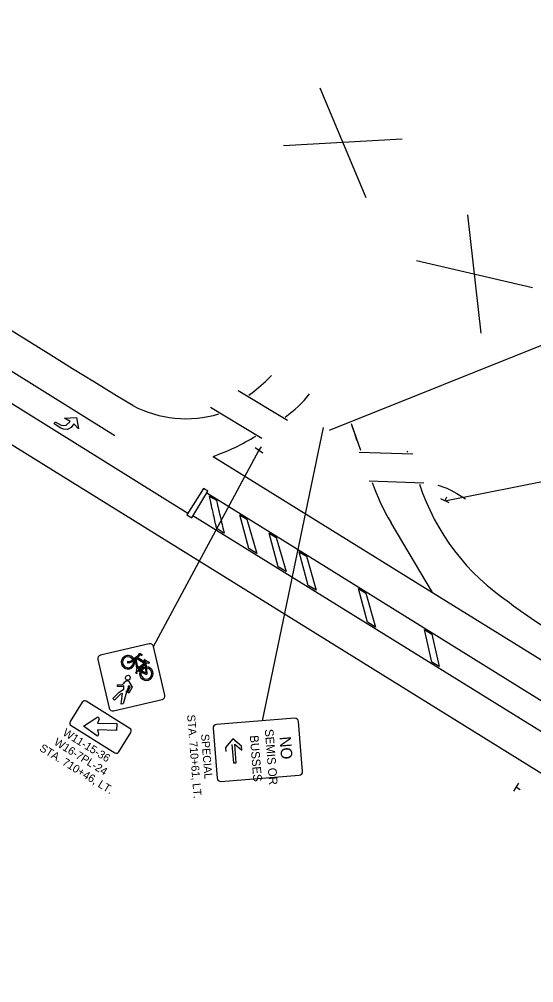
# Model space of a CAD drawing. Extents: x 134147 to 277705, y 333093 to 674220.
# Drawn here: x 143413.9 to 143593.9, y 333905.4 to 334242.5 of the extents above; entities that cross this region are included whole.
import ezdxf

# ---------------------------------------------------------------- set-up
doc = ezdxf.new("R2010")
doc.units = 0
for name, color, linetype in [('PM_P_Cells', 7, 'Continuous'), ('PM_P_CL_Pass_Proh_Lt', 7, 'Continuous'), ('PM_P_Edge_Line', 7, 'Continuous'), ('PM_P_Stop_Line', 7, 'Continuous'), ('PM_P_Transverse_Line', 7, 'Continuous'), ('RD_X_RR_Cells', 7, 'Continuous'), ('SC_Shading1', 7, 'Continuous'), ('SG_X_Mast_Arm', 7, 'Continuous'), ('SN_X_Public', 7, 'Continuous')]:
    doc.layers.add(name, color=color, linetype=linetype)

msp = doc.modelspace()

# ---------------------------------------------------------------- linework, layer by layer
at = {"layer": 'PM_P_Cells'}
for p, q in [((143490.56, 334112.61), (143507.78, 334102.26)), ((143480.87, 334106.76), (143498.82, 334095.97)), ((143532.82, 334091.11), (143551.68, 334090.46)), ((143536.32, 334080.99), (143555.54, 334080.31))]:
    msp.add_line(p, q, dxfattribs=at)
at = {"layer": 'PM_P_CL_Pass_Proh_Lt'}
for p, q in [((143533.42, 334091.59), (143530.2, 334101)), ((143549.84, 334091.03), (143549.71, 334091.43)), ((143558.48, 334041.96), (143544.01, 334066.34))]:
    msp.add_line(p, q, dxfattribs=at)
for points in [[(141945.52, 335004.44), (142342.96, 334758.64), (142565.11, 334621.06), (142960.49, 334375.23), (143204.95, 334221.84), (143371.04, 334118.63), (143821.98, 333838.88), (144178.25, 333618.05), (144636.78, 333333.41), (144817.73, 333219.1), (144903.84, 333163.88), (145013.41, 333093.26)], [(143453.64, 334107.37), (143447.93, 334110.73), (143440.27, 334115.51), (143432.61, 334120.27), (143424.95, 334125.05), (143417.28, 334129.81), (143409.63, 334134.57), (143401.96, 334139.33), (143394.29, 334144.1), (143386.62, 334148.87), (143378.96, 334153.62), (143371.27, 334158.36), (143363.63, 334163.1), (143355.98, 334167.81), (143348.31, 334172.54), (143340.64, 334177.32), (143333.97, 334181.46)], [(143494.22, 334110.99), (143495.95, 334112.24), (143500.07, 334115.79), (143502.15, 334117.92)], [(143532.16, 334095.03), (143531.94, 334095.63), (143531.31, 334097.57), (143530.58, 334099.83), (143530.2, 334101)], [(143585.4, 334038.49), (143586.8, 334037.3), (143594.2, 334032.15), (143601.73, 334027.17), (143609.33, 334022.33), (143785.69, 333912.81), (143808.72, 333898.55), (143854.6, 333869.62), (143869.81, 333859.7), (143892.39, 333844.67), (144183.36, 333645.35), (144198.34, 333635.19), (144221.04, 333620.34), (144512.29, 333439.06), (144665.63, 333343.7), (144764.94, 333281.01), (144879.23, 333208.62), (145027.13, 333112.96)]]:
    msp.add_lwpolyline(points, dxfattribs=at)
for centre, radius, start, end in [((143486.5, 334133.3), 36.26, 304.3038, 322.9505), ((143472.28, 334142.84), 40.08, 242.2749, 286.6388), ((143456.3, 334162.25), 77, 289.3303, 301.6232), ((143610.21, 334105.66), 77, 199.1217, 210.7046), ((143629.69, 334104.8), 79.74, 198.2243, 236.2755)]:
    msp.add_arc(centre, radius, start, end, dxfattribs=at)
at = {"layer": 'PM_P_Edge_Line'}
for p, q in [((143499.12, 334090.73), (143496.47, 334092.53)), ((143497.8, 334091.63), (143498.7, 334092.95)), ((143564.3, 334073.34), (143561.42, 334074.75)), ((143562.86, 334074.04), (143563.56, 334075.48)), ((143456.13, 334020.58), (143455.61, 334020.38)), ((143456.13, 334020.58), (143456.94, 334020.08)), ((143455.63, 334019.95), (143453.41, 334018.28)), ((143454.4, 334018.6), (143453.76, 334018.06)), ((143454.4, 334018.6), (143455.05, 334015.13)), ((143454.85, 334018.98), (143454.73, 334018.88)), ((143454.73, 334018.88), (143455.35, 334015.59)), ((143454.85, 334018.98), (143457.71, 334017.21)), ((143455.88, 334019.84), (143455.18, 334019.25)), ((143455.18, 334019.25), (143458.04, 334017.47)), ((143457.71, 334017.21), (143455.47, 334015.39)), ((143455.61, 334020.38), (143455.63, 334019.95)), ((143456.1, 334020.31), (143455.87, 334020.21)), ((143455.87, 334020.21), (143455.88, 334019.84)), ((143456.81, 334019.87), (143456.1, 334020.31)), ((143456.1, 334020.31), (143456.1, 334020.31)), ((143456.94, 334020.08), (143456.81, 334019.87)), ((143457.69, 334018.45), (143459.44, 334017.49)), ((143458.2, 334017.6), (143458.04, 334017.47)), ((143458.57, 334017.39), (143458.24, 334017.12)), ((143454.61, 334013.87), (143454.7, 334014.02)), ((143454.61, 334013.87), (143455.04, 334013.6)), ((143454.7, 334014.02), (143454.82, 334013.96)), ((143454.82, 334013.96), (143455.01, 334014.53)), ((143454.99, 334013.85), (143455.2, 334014.45)), ((143454.99, 334013.85), (143455.14, 334013.76)), ((143455.45, 334015.82), (143455.35, 334015.59)), ((143455.46, 334016.02), (143455.37, 334015.87)), ((143455.37, 334015.87), (143455.45, 334015.82)), ((143455.46, 334016.02), (143455.82, 334015.8)), ((143455.61, 334015.71), (143455.47, 334015.39)), ((143458.23, 334013.43), (143455.47, 334014.53)), ((143457.95, 334016.88), (143455.59, 334014.93)), ((143458.25, 334013.82), (143455.59, 334014.93)), ((143455.61, 334015.71), (143455.73, 334015.65)), ((143455.82, 334015.8), (143455.73, 334015.65)), ((143457.95, 334016.88), (143458.25, 334013.82)), ((143458.24, 334017.12), (143458.59, 334013.72)), ((143452.25, 334010.83), (143453.48, 334008.87)), ((143455.04, 334013.6), (143455.14, 334013.76)), ((143446.62, 334004.9), (143448.85, 334007.12)), ((143448.25, 334009.7), (143450.03, 334009.81)), ((143448.25, 334009.1), (143448.25, 334009.7)), ((143449.93, 334009.06), (143448.25, 334009.1)), ((143448.85, 334007.12), (143450.46, 334008.13)), ((143450.56, 334009.28), (143449.93, 334009.06)), ((143451.43, 334007.13), (143450.34, 334003)), ((143450.46, 334008.13), (143450.56, 334009.28)), ((143451.87, 334007.06), (143452.77, 334008.91)), ((143452.77, 334008.91), (143452.19, 334009.27)), ((143453.48, 334008.87), (143452.31, 334006.78)), ((143447.24, 334004.32), (143446.62, 334004.9)), ((143449.38, 334006.4), (143447.24, 334004.32)), ((143450.09, 334006.56), (143449.38, 334006.4)), ((143449.54, 334002.89), (143450.09, 334006.56)), ((143452.31, 334006.78), (143451.87, 334007.06)), ((143450.34, 334003), (143449.54, 334002.89)), ((143441.84, 333997.67), (143441.34, 333996.28)), ((143510.31, 333997.97), (143482.89, 333995.8)), ((143510.31, 333997.96), (143510.31, 333997.97)), ((143447.99, 333993.64), (143441.27, 333993.85)), ((143441.27, 333993.85), (143441.68, 333992.42)), ((143441.34, 333996.28), (143448.07, 333996.07)), ((143448.07, 333996.07), (143447.99, 333993.64)), ((143481.75, 333994.45), (143483.13, 333977.01)), ((143513.04, 333979.38), (143511.65, 333996.82)), ((143440.92, 333991.89), (143440.92, 333991.89)), ((143488.67, 333990.76), (143486.07, 333987.71)), ((143491.71, 333988.16), (143488.67, 333990.76)), ((143486.07, 333987.71), (143486.19, 333986.3)), ((143488.32, 333988.81), (143488.83, 333982.33)), ((143489.83, 333982.41), (143489.32, 333988.89)), ((143489.32, 333988.89), (143491.82, 333986.75)), ((143491.82, 333986.75), (143491.71, 333988.16)), ((143488.83, 333982.33), (143489.83, 333982.41)), ((143484.48, 333975.86), (143511.89, 333978.03))]:
    msp.add_line(p, q, dxfattribs=at)
for points in [[(143459.39, 334024.03), (143442.35, 334020.03)], [(143458.2, 334017.6), (143458.04, 334017.47), (143455.18, 334019.25), (143455.88, 334019.84), (143455.87, 334020.21), (143456.1, 334020.31), (143456.81, 334019.87), (143456.94, 334020.08), (143456.13, 334020.58), (143455.61, 334020.38), (143455.63, 334019.95), (143454.01, 334018.73), (143453.65, 334018.46), (143453.41, 334018.28)], [(143464.89, 334006.06), (143460.89, 334023.1)], [(143441.42, 334018.53), (143445.42, 334001.49)], [(143453.65, 334018.46), (143454.01, 334018.73)], [(143453.76, 334018.06), (143453.8, 334018.09)], [(143453.8, 334018.09), (143454.16, 334018.4), (143454.4, 334018.6), (143455.05, 334015.13)], [(143454.16, 334018.4), (143453.8, 334018.09)], [(143457.71, 334017.21), (143455.47, 334015.39), (143455.61, 334015.71), (143455.73, 334015.65), (143455.82, 334015.8), (143455.46, 334016.02), (143455.37, 334015.87), (143455.45, 334015.82), (143455.35, 334015.59), (143454.73, 334018.88), (143454.85, 334018.98), (143457.71, 334017.21)], [(143459.44, 334017.49), (143457.69, 334018.45)], [(143458.59, 334013.72), (143458.41, 334015.48), (143458.36, 334015.92), (143458.24, 334017.12), (143458.57, 334017.39)], [(143455.01, 334014.53), (143454.82, 334013.96), (143454.7, 334014.02), (143454.61, 334013.87), (143455.04, 334013.6), (143455.14, 334013.76), (143454.99, 334013.85), (143455.2, 334014.45)], [(143455.47, 334014.53), (143456.14, 334014.26), (143456.56, 334014.09), (143458.23, 334013.43)], [(143458.09, 334015.45), (143458.25, 334013.82), (143456.71, 334014.46), (143456.3, 334014.64), (143455.59, 334014.93), (143457.95, 334016.88), (143458.05, 334015.9), (143458.09, 334015.45)], [(143456.56, 334014.09), (143456.14, 334014.26)], [(143456.3, 334014.64), (143456.71, 334014.46)], [(143458.09, 334015.45), (143458.05, 334015.9)], [(143458.36, 334015.92), (143458.41, 334015.48)], [(143452.65, 333994.4), (143437.35, 334003.88)], [(143446.92, 334000.56), (143463.96, 334004.56)], [(143435.97, 334003.56), (143431.76, 333996.76)], [(143440.92, 333991.89), (143436.37, 333995.22), (143441.12, 333998.25)], [(143432.08, 333995.38), (143447.38, 333985.9)], [(143448.76, 333986.22), (143452.97, 333993.02)]]:
    msp.add_lwpolyline(points, dxfattribs=at)
for centre, radius, start, end in [((143459.68, 334022.81), 1.25, 13.2058, 103.2058), ((143442.64, 334018.81), 1.25, 103.2058, 193.2058), ((143436.83, 334003.03), 1, 58.2058, 148.2058), ((143463.67, 334005.77), 1.25, 283.2058, 13.2058), ((143446.64, 334001.78), 1.25, 193.2058, 283.2058), ((143441.38, 333997.84), 0.486, 340.393, 122.5295), ((143510.41, 333996.72), 1.25, 4.5367, 94.5367), ((143432.61, 333996.23), 1, 148.2058, 238.2058), ((143452.12, 333993.55), 1, 328.2058, 58.2058), ((143483, 333994.54), 1.25, 94.5367, 184.5367), ((143441.21, 333992.29), 0.486, 233.8821, 16.0186), ((143447.91, 333986.75), 1, 238.2058, 328.2058), ((143484.38, 333977.1), 1.25, 184.5367, 274.5367), ((143511.8, 333979.27), 1.25, 274.5367, 4.5367)]:
    msp.add_arc(centre, radius, start, end, dxfattribs=at)
for centre, major_axis, ratio, start_param, end_param in [((143451.96, 334017.55), (2.01, -1.24), 0.999018, 1.076976, 7.204563), ((143451.96, 334017.55), (2.01, -1.24), 0.999018, 1.076976, 7.204563), ((143451.96, 334017.55), (1.63, -1.01), 0.999018, 1.048306, 7.122994), ((143451.96, 334017.55), (1.63, -1.01), 0.999018, 1.048306, 7.122994), ((143451.97, 334017.56), (0.196, -0.121), 0.999018, 1.620706, 6.390526), ((143451.97, 334017.56), (0.196, -0.121), 0.999018, 1.620706, 6.390526), ((143451.91, 334020.15), (2.04, -1.26), 0.999018, 5.341101, 5.944471), ((143451.91, 334020.15), (2.04, -1.26), 0.999018, 5.341101, 5.944471), ((143452.17, 334019.85), (2.03, -1.26), 0.999018, 5.2704, 5.993881), ((143452.17, 334019.85), (2.03, -1.26), 0.999018, 5.2704, 5.993881), ((143457.66, 334018.41), (-0.0456, 0.0282), 0.999018, 4.638592, 6.875307), ((143457.66, 334018.41), (-0.0456, 0.0282), 0.999018, 4.638592, 6.875307), ((143459.15, 334018.92), (1.38, -0.86), 0.999018, 4.021161, 4.647453), ((143459.15, 334018.92), (1.38, -0.86), 0.999018, 4.021161, 4.647453), ((143459.03, 334018.3), (0.864, -0.536), 0.999018, 4.792509, 5.670671), ((143459.03, 334018.3), (0.864, -0.536), 0.999018, 4.792509, 5.670671), ((143459.38, 334017.43), (-0.0728, 0.0451), 0.999018, 2.773971, 4.511296), ((143459.38, 334017.43), (-0.0728, 0.0451), 0.999018, 2.773971, 4.511296), ((143455.24, 334014.82), (0.311, -0.193), 0.999018, 2.676233, 4.593866), ((143455.24, 334014.82), (0.311, -0.193), 0.999018, 2.676233, 4.593866), ((143455.24, 334014.82), (0.311, -0.193), 0.999018, 5.15565, 5.934845), ((143455.24, 334014.82), (0.311, -0.193), 0.999018, 5.15565, 5.934845), ((143458.4, 334013.56), (2.01, -1.24), 0.999018, 3.397571, 8.423389), ((143458.4, 334013.56), (2.01, -1.24), 0.999018, 3.397571, 8.423389), ((143458.4, 334013.56), (2.01, -1.24), 0.999018, 2.275408, 3.225335), ((143458.4, 334013.56), (2.01, -1.24), 0.999018, 2.275408, 3.225335), ((143458.4, 334013.56), (1.63, -1.01), 0.999018, 3.41651, 8.40353), ((143458.4, 334013.56), (1.63, -1.01), 0.999018, 3.41651, 8.40353), ((143458.4, 334013.56), (1.63, -1.01), 0.999018, 2.287038, 3.207235), ((143458.4, 334013.56), (1.63, -1.01), 0.999018, 2.287038, 3.207235), ((143453.77, 334006.33), (-3, -4.83), 0.8954, 4.215688, 4.538409), ((143451.64, 334010.2), (0.464, 0.749), 0.8954, 6.0431, 7.199396), ((143458.41, 334013.57), (0.196, -0.121), 0.999018, 4.360591, 7.547737), ((143458.41, 334013.57), (0.196, -0.121), 0.999018, 4.360591, 7.547737), ((143449.12, 334008.98), (1.75, 2.82), 0.8954, 4.570148, 5.306864)]:
    msp.add_ellipse(centre, major_axis=major_axis, ratio=ratio, start_param=start_param, end_param=end_param, dxfattribs=at)
msp.add_ellipse((143451.94, 334012.12), major_axis=(0.469, 0.756), ratio=0.8954, dxfattribs=at)
at = {"layer": 'PM_P_Stop_Line'}
msp.add_lwpolyline([(143434, 334103.19), (143434.7, 334099.22), (143432.97, 334100.92), (143432.08, 334099.64), (143430.75, 334099.02), (143429.35, 334099.05), (143428.51, 334099.46), (143426.12, 334100.91), (143426.54, 334101.65), (143428.55, 334100.51), (143429.46, 334100.39), (143430.28, 334100.46), (143431.7, 334101.82), (143429.73, 334102.92)], close=True, dxfattribs=at)
at = {"layer": 'PM_P_Transverse_Line'}
for p, q in [((143351.9, 334145.17), (143472.87, 334069.68)), ((143481.78, 334089.59), (143558.48, 334041.96)), ((143558.48, 334041.96), (143777.28, 333906.36))]:
    msp.add_line(p, q, dxfattribs=at)
at = {"layer": 'RD_X_RR_Cells'}
for p, q in [((143522.5, 334098.72), (143608.04, 334133.09)), ((143499, 333997.07), (143520.42, 334099.65)), ((143460.89, 334023.1), (143497.8, 334091.63)), ((143562.86, 334074.04), (143635.37, 334088.47))]:
    msp.add_line(p, q, dxfattribs=at)
msp.add_lwpolyline([(143560.39, 334079.49), (143561.14, 334079.28), (143562.18, 334078.93), (143563.53, 334078.41), (143564.94, 334077.76), (143566.02, 334077.2), (143567, 334076.62), (143570.07, 334074.72)], dxfattribs=at)
at = {"layer": 'SC_Shading1'}
for points in [[(143474.27, 334068.11), (143479.96, 334077.43), (143478.38, 334078.37), (143472.57, 334069.18)], [(143482.91, 334074.21), (143483.02, 334073.71), (143483.13, 334073.22), (143483.33, 334072.39), (143483.34, 334072.33), (143483.38, 334072.14), (143483.65, 334071.01), (143483.84, 334070.19), (143483.91, 334069.9), (143484.01, 334069.45), (143484.19, 334068.71), (143484.41, 334067.76), (143484.42, 334067.7), (143484.43, 334067.67), (143484.46, 334067.56), (143484.66, 334066.71), (143484.72, 334066.43), (143484.87, 334065.78), (143485.03, 334065.1), (143485.15, 334064.59), (143485.35, 334063.75), (143485.6, 334062.68), (143485.14, 334062.96), (143484.65, 334063.27), (143483.14, 334064.2), (143483.14, 334064.2), (143483, 334064.29), (143482.84, 334065.02), (143482.77, 334065.33), (143482.62, 334065.98), (143482.4, 334067), (143482.4, 334067), (143482.4, 334067), (143482.2, 334067.87), (143482.07, 334068.44), (143481.94, 334069.05), (143481.75, 334069.89), (143481.72, 334070.01), (143481.62, 334070.47), (143481.51, 334070.98), (143481.48, 334071.11), (143481.23, 334072.24), (143481.17, 334072.52), (143480.98, 334073.34), (143480.91, 334073.66), (143480.8, 334074.17), (143480.6, 334075.03), (143480.58, 334075.14), (143480.56, 334075.23), (143480.44, 334075.74), (143480.61, 334075.64), (143481, 334075.4), (143481.64, 334075), (143481.64, 334075), (143482.91, 334074.21), (143482.91, 334074.21)], [(143493.6, 334067.57), (143497, 334055.62), (143494.26, 334057.31), (143491.06, 334069.14)], [(143503.87, 334061.18), (143507.28, 334049.25), (143504.53, 334050.95), (143501.35, 334062.75)], [(143514.4, 334054.64), (143517.79, 334042.73), (143515.05, 334044.43), (143511.86, 334056.22)], [(143535.16, 334041.74), (143538.54, 334029.88), (143535.79, 334031.57), (143532.62, 334043.32)], [(143558.25, 334027.4), (143560.9, 334016.02), (143558.31, 334017.62), (143555.71, 334028.97)]]:
    msp.add_lwpolyline(points, close=True, dxfattribs=at)
at = {"layer": 'SG_X_Mast_Arm'}
for points in [[(143217.96, 334239.51), (143356.41, 334153.59), (143447.4, 334096.87)], [(143479.61, 334076.85), (143755.19, 333905.61), (143910.55, 333805.96), (144074.96, 333699.76), (144124.49, 333668.1), (144198.98, 333619.89)], [(143474.71, 334068.84), (143613.18, 333983.04), (143793.77, 333870.78), (143889.96, 333810.88), (144017.47, 333732.23), (144121.91, 333667.42), (144199.01, 333619.87)]]:
    msp.add_lwpolyline(points, dxfattribs=at)
at = {"layer": 'SN_X_Public'}
for p, q in [((143519.08, 334218.58), (143535.19, 334180.19)), ((143547.92, 334200.55), (143506.36, 334198.22)), ((143575.59, 334132.7), (143570.86, 334174.06)), ((143552.95, 334158.07), (143593.5, 334148.69)), ((143587.03, 333972.48), (143588.69, 333975.21)), ((143587.86, 333973.85), (143589.23, 333973.02))]:
    msp.add_line(p, q, dxfattribs=at)

# ---------------------------------------------------------------- texts
at = {"layer": 'PM_P_Edge_Line'}
for s, height, p in [('SEMIS OR', 3, (143499.83, 333994.06)), ('BUSSES', 3, (143494.59, 333991.88)), ('NO', 4, (143504.96, 333991.44))]:
    msp.add_text(s, height=height, rotation=274.5367, dxfattribs=at).set_placement(p)
at = {"layer": 'RD_X_RR_Cells'}
for s, rotation, p in [('STA. 710+61, LT.', 274.5367, (143472.66, 333999.11)), ('W11-15-36', 328.2058, (143428.9, 333992.19)), ('W16-7PL-24', 328.2058, (143425.83, 333988.88)), ('SPECIAL', 274.5367, (143477.52, 333992.35)), ('STA. 710+46, LT.', 328.2058, (143420.74, 333986.8))]:
    msp.add_text(s, height=2.8, rotation=rotation, dxfattribs=at).set_placement(p)

doc.saveas('drawing.dxf')
